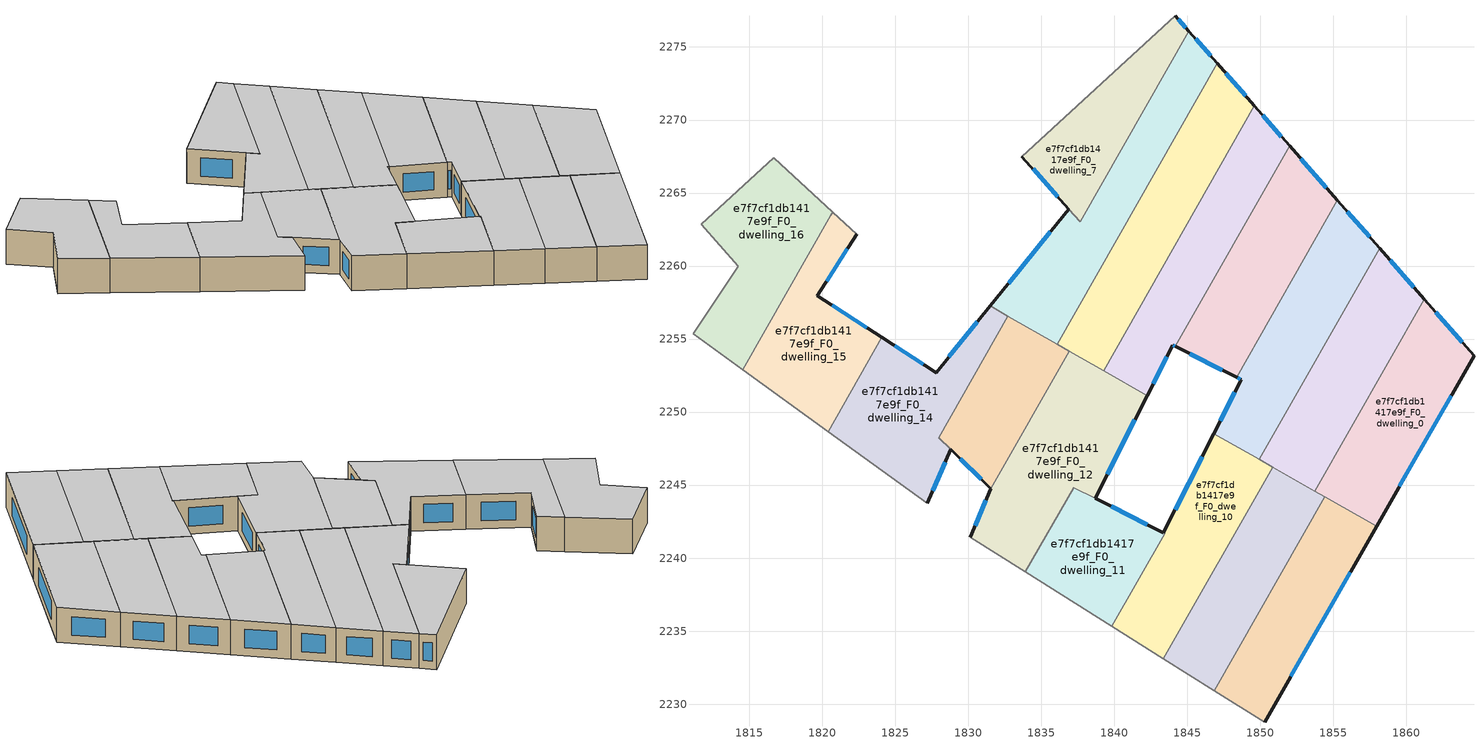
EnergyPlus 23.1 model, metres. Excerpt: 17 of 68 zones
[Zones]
e7f7cf1db1417e9f_F0_dwelling_0
 floor ground (EU_floor_Construction): 1861.23,2257.74 1864.63,2253.86 1857.96,2242.18 1853.73,2244.59 z0
 wall outside (EU_wall_Construction): 1857.96,2242.18 1864.63,2253.86 1861.23,2257.74 z0:3
 wall to e7f7cf1db1417e9f_F0_dwelling_1 (EU_wall_Construction): 1861.23,2257.74 1853.73,2244.59 z0:3
 wall to e7f7cf1db1417e9f_F0_dwelling_8 (EU_wall_Construction): 1854.43,2244.2 1857.96,2242.18 z0:3
 wall to e7f7cf1db1417e9f_F0_dwelling_9 (EU_wall_Construction): 1853.73,2244.59 1854.43,2244.2 z0:3
 window (EU_Window_Construction): 1863.83,2254.77 1862.03,2256.83 / 1859.53,2244.92 1863.07,2251.12 z0.7:2.3
 ceiling to e7f7cf1db1417e9f_F1_dwelling_0 (EU_floor_Construction): 1857.96,2242.18 1864.63,2253.86 1861.23,2257.74 1853.73,2244.59 z3
e7f7cf1db1417e9f_F0_dwelling_1
 floor ground (EU_floor_Construction): 1858.17,2261.22 1861.23,2257.74 1853.73,2244.59 1849.92,2246.76 z0
 wall outside (EU_wall_Construction): 1861.23,2257.74 1858.17,2261.22 z0:3
 wall to e7f7cf1db1417e9f_F0_dwelling_2 (EU_wall_Construction): 1858.17,2261.22 1849.92,2246.76 z0:3
 wall to e7f7cf1db1417e9f_F0_dwelling_9 (EU_wall_Construction): 1850.85,2246.23 1853.73,2244.59 z0:3
 wall to e7f7cf1db1417e9f_F0_dwelling_10 (EU_wall_Construction): 1849.92,2246.76 1850.85,2246.23 z0:3
 window (EU_Window_Construction): 1860.51,2258.56 1858.89,2260.41 z0.7:2.3
 ceiling to e7f7cf1db1417e9f_F1_dwelling_1 (EU_floor_Construction): 1853.73,2244.59 1861.23,2257.74 1858.17,2261.22 1849.92,2246.76 z3
e7f7cf1db1417e9f_F0_dwelling_10
 floor ground (EU_floor_Construction): 1850.85,2246.23 1843.37,2233.11 1839.84,2235.33 1843.46,2241.68 1843.37,2241.73 1846.83,2248.53 z0
 wall outside (EU_wall_Construction): 1846.83,2248.53 1843.37,2241.73 z0:3
 wall to e7f7cf1db1417e9f_F0_dwelling_11 (EU_wall_Construction): 1843.37,2241.73 1843.46,2241.68 1839.84,2235.33 z0:3
 wall to e7f7cf1db1417e9f_F0_dwelling_9 (EU_wall_Construction): 1843.37,2233.11 1850.85,2246.23 z0:3
 wall adiabatic (EU_wall_Construction): 1839.84,2235.33 1843.37,2233.11 z0:3
 wall to e7f7cf1db1417e9f_F0_dwelling_2 (EU_wall_Construction): 1849.92,2246.76 1846.83,2248.53 z0:3
 window (EU_Window_Construction): 1846.01,2246.93 1844.18,2243.32 z0.7:2.3
 ceiling to e7f7cf1db1417e9f_F1_dwelling_10 (EU_floor_Construction): 1843.37,2233.11 1850.85,2246.23 1846.83,2248.53 1843.37,2241.73 1843.46,2241.68 1839.84,2235.33 z3
e7f7cf1db1417e9f_F0_dwelling_11
 floor ground (EU_floor_Construction): 1843.37,2241.73 1843.46,2241.68 1839.84,2235.33 1833.92,2239.05 1837.22,2244.83 z0
 wall outside (EU_wall_Construction): 1843.37,2241.73 1838.68,2244.09 z0:3
 wall adiabatic (EU_wall_Construction): 1833.92,2239.05 1839.84,2235.33 z0:3
 wall to e7f7cf1db1417e9f_F0_dwelling_12 (EU_wall_Construction): 1838.68,2244.09 1837.22,2244.83 1833.92,2239.05 z0:3
 window (EU_Window_Construction): 1842.27,2242.28 1839.78,2243.54 z0.7:2.3
 ceiling to e7f7cf1db1417e9f_F1_dwelling_11 (EU_floor_Construction): 1839.84,2235.33 1843.46,2241.68 1837.22,2244.83 1833.92,2239.05 z3
e7f7cf1db1417e9f_F0_dwelling_12
 floor ground (EU_floor_Construction): 1842.26,2251.13 1838.68,2244.09 1837.22,2244.83 1833.92,2239.05 1830.15,2241.42 1831.54,2244.75 1836.92,2254.18 z0
 wall outside (EU_wall_Construction): 1838.68,2244.09 1842.26,2251.13 / 1831.54,2244.75 1830.15,2241.42 z0:3
 wall adiabatic (EU_wall_Construction): 1830.15,2241.42 1833.92,2239.05 z0:3
 wall to e7f7cf1db1417e9f_F0_dwelling_13 (EU_wall_Construction): 1836.92,2254.18 1831.54,2244.75 z0:3
 wall to e7f7cf1db1417e9f_F0_dwelling_4 (EU_wall_Construction): 1842.26,2251.13 1839.26,2252.84 z0:3
 wall to e7f7cf1db1417e9f_F0_dwelling_5 (EU_wall_Construction): 1839.26,2252.84 1836.92,2254.18 z0:3
 window (EU_Window_Construction): 1839.52,2245.74 1841.42,2249.48 / 1831.21,2243.97 1830.48,2242.2 z0.7:2.3
 ceiling to e7f7cf1db1417e9f_F1_dwelling_12 (EU_floor_Construction): 1838.68,2244.09 1842.26,2251.13 1836.92,2254.18 1831.54,2244.75 1830.15,2241.42 1833.92,2239.05 1837.22,2244.83 z3
e7f7cf1db1417e9f_F0_dwelling_13
 floor ground (EU_floor_Construction): 1836.92,2254.18 1831.54,2244.75 1827.97,2248.25 1832.72,2256.57 z0
 wall outside (EU_wall_Construction): 1828.79,2247.44 1831.54,2244.75 z0:3
 wall to e7f7cf1db1417e9f_F0_dwelling_14 (EU_wall_Construction): 1832.72,2256.57 1827.97,2248.25 1828.79,2247.45 z0:3
 wall to e7f7cf1db1417e9f_F0_dwelling_6 (EU_wall_Construction): 1836.09,2254.65 1832.72,2256.57 z0:3
 wall to e7f7cf1db1417e9f_F0_dwelling_5 (EU_wall_Construction): 1836.92,2254.18 1836.09,2254.65 z0:3
 window (EU_Window_Construction): 1829.44,2246.81 1830.9,2245.39 z0.7:2.3
 ceiling to e7f7cf1db1417e9f_F1_dwelling_13 (EU_floor_Construction): 1831.54,2244.75 1836.92,2254.18 1832.72,2256.57 1827.97,2248.25 z3
e7f7cf1db1417e9f_F0_dwelling_14
 floor ground (EU_floor_Construction): 1832.72,2256.57 1827.97,2248.25 1828.79,2247.45 1827.2,2243.74 1820.41,2248.66 1824.09,2255.11 1827.8,2252.71 1831.5,2257.27 z0
 wall outside (EU_wall_Construction): 1831.5,2257.27 1827.8,2252.71 1824.09,2255.11 / 1827.2,2243.74 1828.79,2247.45 z0:3
 wall to e7f7cf1db1417e9f_F0_dwelling_15 (EU_wall_Construction): 1824.09,2255.11 1820.41,2248.66 z0:3
 wall adiabatic (EU_wall_Construction): 1820.41,2248.66 1827.2,2243.74 z0:3
 wall to e7f7cf1db1417e9f_F0_dwelling_6 (EU_wall_Construction): 1832.72,2256.57 1831.5,2257.27 z0:3
 window (EU_Window_Construction): 1826.93,2253.27 1824.96,2254.55 / 1830.63,2256.2 1828.67,2253.78 / 1827.57,2244.61 1828.42,2246.58 z0.7:2.3
 ceiling to e7f7cf1db1417e9f_F1_dwelling_14 (EU_floor_Construction): 1828.79,2247.45 1827.97,2248.25 1832.72,2256.57 1831.5,2257.27 1827.8,2252.71 1824.09,2255.11 1820.41,2248.66 1827.2,2243.74 z3
e7f7cf1db1417e9f_F0_dwelling_15
 floor ground (EU_floor_Construction): 1822.35,2262.16 1819.66,2257.97 1824.09,2255.11 1820.41,2248.66 1814.56,2252.9 1820.59,2263.49 1820.71,2263.69 z0
 wall outside (EU_wall_Construction): 1824.09,2255.11 1819.66,2257.97 1822.35,2262.16 z0:3
 wall adiabatic (EU_wall_Construction): 1814.56,2252.9 1820.41,2248.66 / 1822.35,2262.16 1820.71,2263.69 z0:3
 wall to e7f7cf1db1417e9f_F0_dwelling_16 (EU_wall_Construction): 1820.71,2263.69 1820.59,2263.49 1814.56,2252.9 z0:3
 window (EU_Window_Construction): 1823.05,2255.78 1820.7,2257.3 / 1820.3,2258.96 1821.72,2261.18 z0.7:2.3
 ceiling to e7f7cf1db1417e9f_F1_dwelling_15 (EU_floor_Construction): 1820.41,2248.66 1824.09,2255.11 1819.66,2257.97 1822.35,2262.16 1820.71,2263.69 1820.59,2263.49 1814.56,2252.9 z3
e7f7cf1db1417e9f_F0_dwelling_16
 floor ground (EU_floor_Construction): 1820.71,2263.69 1814.56,2252.9 1811.15,2255.37 1814.27,2259.97 1811.72,2262.85 1816.7,2267.41 z0
 wall adiabatic (EU_wall_Construction): 1820.71,2263.69 1816.7,2267.41 1811.72,2262.85 1814.27,2259.97 1811.15,2255.37 1814.56,2252.9 z0:3
 ceiling to e7f7cf1db1417e9f_F1_dwelling_16 (EU_floor_Construction): 1814.56,2252.9 1820.71,2263.69 1816.7,2267.41 1811.72,2262.85 1814.27,2259.97 1811.15,2255.37 z3
e7f7cf1db1417e9f_F0_dwelling_2
 floor ground (EU_floor_Construction): 1855.29,2264.5 1858.17,2261.22 1849.92,2246.76 1846.83,2248.53 1848.7,2252.21 1848.37,2252.38 z0
 wall outside (EU_wall_Construction): 1848.37,2252.38 1848.7,2252.21 1846.83,2248.53 / 1858.17,2261.22 1855.29,2264.5 z0:3
 wall to e7f7cf1db1417e9f_F0_dwelling_3 (EU_wall_Construction): 1855.29,2264.5 1848.37,2252.38 z0:3
 window (EU_Window_Construction): 1848.26,2251.35 1847.26,2249.39 / 1848.45,2252.34 1848.62,2252.25 / 1857.49,2261.99 1855.96,2263.73 z0.7:2.3
 ceiling to e7f7cf1db1417e9f_F1_dwelling_2 (EU_floor_Construction): 1849.92,2246.76 1858.17,2261.22 1855.29,2264.5 1848.37,2252.38 1848.7,2252.21 1846.83,2248.53 z3
e7f7cf1db1417e9f_F0_dwelling_3
 floor ground (EU_floor_Construction): 1852.02,2268.22 1855.29,2264.5 1848.37,2252.38 1844.19,2254.5 z0
 wall outside (EU_wall_Construction): 1855.29,2264.5 1852.02,2268.22 / 1844.19,2254.5 1848.37,2252.38 z0:3
 wall to e7f7cf1db1417e9f_F0_dwelling_4 (EU_wall_Construction): 1852.02,2268.22 1844.19,2254.5 z0:3
 window (EU_Window_Construction): 1854.52,2265.38 1852.78,2267.35 / 1845.17,2254 1847.39,2252.88 z0.7:2.3
 ceiling to e7f7cf1db1417e9f_F1_dwelling_3 (EU_floor_Construction): 1848.37,2252.38 1855.29,2264.5 1852.02,2268.22 1844.19,2254.5 z3
e7f7cf1db1417e9f_F0_dwelling_4
 floor ground (EU_floor_Construction): 1849.6,2270.97 1852.02,2268.22 1844.19,2254.5 1844.01,2254.59 1842.26,2251.13 1839.26,2252.84 z0
 wall outside (EU_wall_Construction): 1842.26,2251.13 1844.01,2254.59 1844.19,2254.5 / 1852.02,2268.22 1849.6,2270.97 z0:3
 wall to e7f7cf1db1417e9f_F0_dwelling_5 (EU_wall_Construction): 1849.6,2270.97 1839.26,2252.84 z0:3
 window (EU_Window_Construction): 1842.67,2251.94 1843.6,2253.78 / 1851.45,2268.87 1850.17,2270.33 / 1844.06,2254.57 1844.15,2254.52 z0.7:2.3
 ceiling to e7f7cf1db1417e9f_F1_dwelling_4 (EU_floor_Construction): 1844.19,2254.5 1852.02,2268.22 1849.6,2270.97 1839.26,2252.84 1842.26,2251.13 1844.01,2254.59 z3
e7f7cf1db1417e9f_F0_dwelling_5
 floor ground (EU_floor_Construction): 1847.05,2273.87 1849.6,2270.97 1839.26,2252.84 1836.09,2254.65 z0
 wall outside (EU_wall_Construction): 1849.6,2270.97 1847.05,2273.87 z0:3
 wall to e7f7cf1db1417e9f_F0_dwelling_6 (EU_wall_Construction): 1847.05,2273.87 1836.09,2254.65 z0:3
 window (EU_Window_Construction): 1849,2271.65 1847.65,2273.19 z0.7:2.3
 ceiling to e7f7cf1db1417e9f_F1_dwelling_5 (EU_floor_Construction): 1839.26,2252.84 1849.6,2270.97 1847.05,2273.87 1836.09,2254.65 z3
e7f7cf1db1417e9f_F0_dwelling_6
 floor ground (EU_floor_Construction): 1845.11,2276.08 1847.05,2273.87 1836.09,2254.65 1831.5,2257.27 1836.9,2263.9 1837.68,2263.03 z0
 wall outside (EU_wall_Construction): 1836.9,2263.9 1831.5,2257.27 / 1847.05,2273.87 1845.11,2276.08 z0:3
 wall to e7f7cf1db1417e9f_F0_dwelling_7 (EU_wall_Construction): 1845.11,2276.08 1837.68,2263.03 1836.9,2263.9 z0:3
 window (EU_Window_Construction): 1835.63,2262.35 1832.77,2258.82 / 1846.6,2274.39 1845.57,2275.56 z0.7:2.3
 ceiling to e7f7cf1db1417e9f_F1_dwelling_6 (EU_floor_Construction): 1836.09,2254.65 1847.05,2273.87 1845.11,2276.08 1837.68,2263.03 1836.9,2263.9 1831.5,2257.27 z3
e7f7cf1db1417e9f_F0_dwelling_7
 floor ground (EU_floor_Construction): 1844.17,2277.14 1845.11,2276.08 1837.68,2263.03 1833.68,2267.5 z0
 wall outside (EU_wall_Construction): 1845.11,2276.08 1844.17,2277.14 / 1833.68,2267.5 1836.9,2263.9 z0:3
 wall adiabatic (EU_wall_Construction): 1844.17,2277.14 1833.68,2267.5 z0:3
 window (EU_Window_Construction): 1844.89,2276.33 1844.4,2276.89 / 1834.44,2266.65 1836.14,2264.75 z0.7:2.3
 ceiling to e7f7cf1db1417e9f_F1_dwelling_7 (EU_floor_Construction): 1837.68,2263.03 1845.11,2276.08 1844.17,2277.14 1833.68,2267.5 z3
e7f7cf1db1417e9f_F0_dwelling_8
 floor ground (EU_floor_Construction): 1857.96,2242.18 1850.3,2228.75 1846.85,2230.92 1854.42,2244.2 z0
 wall outside (EU_wall_Construction): 1850.3,2228.75 1857.96,2242.18 z0:3
 wall to e7f7cf1db1417e9f_F0_dwelling_9 (EU_wall_Construction): 1854.42,2244.2 1846.85,2230.92 z0:3
 wall adiabatic (EU_wall_Construction): 1846.85,2230.92 1850.3,2228.75 z0:3
 window (EU_Window_Construction): 1852.1,2231.91 1856.16,2239.03 z0.7:2.3
 ceiling to e7f7cf1db1417e9f_F1_dwelling_8 (EU_floor_Construction): 1850.3,2228.75 1857.96,2242.18 1854.42,2244.2 1846.85,2230.92 z3
e7f7cf1db1417e9f_F0_dwelling_9
 floor ground (EU_floor_Construction): 1854.42,2244.2 1846.85,2230.92 1843.37,2233.11 1850.85,2246.23 z0
 wall adiabatic (EU_wall_Construction): 1843.37,2233.11 1846.85,2230.92 z0:3
 ceiling to e7f7cf1db1417e9f_F1_dwelling_9 (EU_floor_Construction): 1846.85,2230.92 1854.42,2244.2 1850.85,2246.23 1843.37,2233.11 z3
[Building]
EU S2 Campaign: North Axis=0; Terrain=City; Solar Distribution=FullExterior
[Site:Location]
Budapest.Ferenc.Liszt.Intl.AP: Latitude=47.437; Longitude=19.256; Time Zone=1; Elevation=185
[SizingPeriod:WeatherFileDays]
AnnualSizingPeriod: Begin Month=1; Begin Day of Month=1; End Month=12; End Day of Month=31; Day of Week for Start Day=Monday; Use Weather File Daylight Saving Period=No; Use Weather File Rain and Snow Indicators=No
[MATERIAL]
EU_InternalMass_Material: Roughness=MediumRough; Thickness=0.1; Conductivity=1; Density=1800; Specific Heat=900; Thermal Absorptance=0.9; Solar Absorptance=0.7; Visible Absorptance=0.7
[MATERIAL:NOMASS] Roughness=MediumRough; Thermal Absorptance=0.9; Solar Absorptance=0.7; Visible Absorptance=0.7
Name | Thermal Resistance
EU_wall_NoMass | 0.832559
EU_floor_NoMass | 0.872794
[WINDOWMATERIAL:SIMPLEGLAZINGSYSTEM]
EU_Window_SimpleGlazing: UFactor=2.79869; Solar Heat Gain Coefficient=0.75; Visible Transmittance=0.75
[CONSTRUCTION]
EU_wall_Construction: EU_wall_NoMass
EU_floor_Construction: EU_floor_NoMass
EU_Window_Construction: EU_Window_SimpleGlazing
EU_InternalMass_Construction: EU_InternalMass_Material
[ZONE] Type=1; Multiplier=1; Ceiling Height=autocalculate; Floor Area=autocalculate; Part of Total Floor Area=Yes
Name | Volume
e7f7cf1db1417e9f_F0_dwelling_0 | 209.092
e7f7cf1db1417e9f_F0_dwelling_1 | 209.094
e7f7cf1db1417e9f_F0_dwelling_10 | 194.145
e7f7cf1db1417e9f_F0_dwelling_11 | 146.328
e7f7cf1db1417e9f_F0_dwelling_12 | 245.275
e7f7cf1db1417e9f_F0_dwelling_13 | 148.081
e7f7cf1db1417e9f_F0_dwelling_14 | 203.819
e7f7cf1db1417e9f_F0_dwelling_15 | 187.89
e7f7cf1db1417e9f_F0_dwelling_16 | 202.241
e7f7cf1db1417e9f_F0_dwelling_2 | 209.099
e7f7cf1db1417e9f_F0_dwelling_3 | 209.098
e7f7cf1db1417e9f_F0_dwelling_4 | 209.103
e7f7cf1db1417e9f_F0_dwelling_5 | 235.588
e7f7cf1db1417e9f_F0_dwelling_6 | 233.261
e7f7cf1db1417e9f_F0_dwelling_7 | 158.421
e7f7cf1db1417e9f_F0_dwelling_8 | 187.533
e7f7cf1db1417e9f_F0_dwelling_9 | 187.507
[INTERNALMASS] Construction=EU_InternalMass_Construction
Name | Zone or ZoneList | Surface Area
e7f7cf1db1417e9f_F0_dwelling_0_EU_InternalMass | e7f7cf1db1417e9f_F0_dwelling_0 | 69.6974
e7f7cf1db1417e9f_F0_dwelling_1_EU_InternalMass | e7f7cf1db1417e9f_F0_dwelling_1 | 69.6982
e7f7cf1db1417e9f_F0_dwelling_2_EU_InternalMass | e7f7cf1db1417e9f_F0_dwelling_2 | 69.6996
e7f7cf1db1417e9f_F0_dwelling_3_EU_InternalMass | e7f7cf1db1417e9f_F0_dwelling_3 | 69.6992
e7f7cf1db1417e9f_F0_dwelling_4_EU_InternalMass | e7f7cf1db1417e9f_F0_dwelling_4 | 69.7011
e7f7cf1db1417e9f_F0_dwelling_5_EU_InternalMass | e7f7cf1db1417e9f_F0_dwelling_5 | 78.5312
e7f7cf1db1417e9f_F0_dwelling_6_EU_InternalMass | e7f7cf1db1417e9f_F0_dwelling_6 | 77.7529
e7f7cf1db1417e9f_F0_dwelling_7_EU_InternalMass | e7f7cf1db1417e9f_F0_dwelling_7 | 52.8124
e7f7cf1db1417e9f_F0_dwelling_8_EU_InternalMass | e7f7cf1db1417e9f_F0_dwelling_8 | 62.511
e7f7cf1db1417e9f_F0_dwelling_9_EU_InternalMass | e7f7cf1db1417e9f_F0_dwelling_9 | 62.5024
e7f7cf1db1417e9f_F0_dwelling_10_EU_InternalMass | e7f7cf1db1417e9f_F0_dwelling_10 | 64.7147
e7f7cf1db1417e9f_F0_dwelling_11_EU_InternalMass | e7f7cf1db1417e9f_F0_dwelling_11 | 48.793
e7f7cf1db1417e9f_F0_dwelling_12_EU_InternalMass | e7f7cf1db1417e9f_F0_dwelling_12 | 81.7601
e7f7cf1db1417e9f_F0_dwelling_13_EU_InternalMass | e7f7cf1db1417e9f_F0_dwelling_13 | 49.3564
e7f7cf1db1417e9f_F0_dwelling_14_EU_InternalMass | e7f7cf1db1417e9f_F0_dwelling_14 | 67.9424
e7f7cf1db1417e9f_F0_dwelling_15_EU_InternalMass | e7f7cf1db1417e9f_F0_dwelling_15 | 62.6299
e7f7cf1db1417e9f_F0_dwelling_16_EU_InternalMass | e7f7cf1db1417e9f_F0_dwelling_16 | 67.4119
[OTHEREQUIPMENT] Fuel Type=Electricity; Design Level Calculation Method=Watts/Area; Power per Zone Floor Area=1; Fraction Latent=0; Fraction Radiant=0; Fraction Lost=0; Carbon Dioxide Generation Rate=0; EndUse Subcategory=EU_Step8_InternalGains
Name | Zone or ZoneList or Space or SpaceList | Schedule
EU_Step8_InternalGain_e7f7cf1db1417e9f_F0_dwelling_0_f000 | e7f7cf1db1417e9f_F0_dwelling_0 | EU_Step8_GainSchedule_e7f7cf1db1417e9f_F0_dwelling_0_f000
EU_Step8_InternalGain_e7f7cf1db1417e9f_F0_dwelling_1_f000 | e7f7cf1db1417e9f_F0_dwelling_1 | EU_Step8_GainSchedule_e7f7cf1db1417e9f_F0_dwelling_1_f000
EU_Step8_InternalGain_e7f7cf1db1417e9f_F0_dwelling_2_f000 | e7f7cf1db1417e9f_F0_dwelling_2 | EU_Step8_GainSchedule_e7f7cf1db1417e9f_F0_dwelling_2_f000
EU_Step8_InternalGain_e7f7cf1db1417e9f_F0_dwelling_3_f000 | e7f7cf1db1417e9f_F0_dwelling_3 | EU_Step8_GainSchedule_e7f7cf1db1417e9f_F0_dwelling_3_f000
EU_Step8_InternalGain_e7f7cf1db1417e9f_F0_dwelling_4_f000 | e7f7cf1db1417e9f_F0_dwelling_4 | EU_Step8_GainSchedule_e7f7cf1db1417e9f_F0_dwelling_4_f000
EU_Step8_InternalGain_e7f7cf1db1417e9f_F0_dwelling_5_f000 | e7f7cf1db1417e9f_F0_dwelling_5 | EU_Step8_GainSchedule_e7f7cf1db1417e9f_F0_dwelling_5_f000
EU_Step8_InternalGain_e7f7cf1db1417e9f_F0_dwelling_6_f000 | e7f7cf1db1417e9f_F0_dwelling_6 | EU_Step8_GainSchedule_e7f7cf1db1417e9f_F0_dwelling_6_f000
EU_Step8_InternalGain_e7f7cf1db1417e9f_F0_dwelling_7_f000 | e7f7cf1db1417e9f_F0_dwelling_7 | EU_Step8_GainSchedule_e7f7cf1db1417e9f_F0_dwelling_7_f000
EU_Step8_InternalGain_e7f7cf1db1417e9f_F0_dwelling_8_f000 | e7f7cf1db1417e9f_F0_dwelling_8 | EU_Step8_GainSchedule_e7f7cf1db1417e9f_F0_dwelling_8_f000
EU_Step8_InternalGain_e7f7cf1db1417e9f_F0_dwelling_9_f000 | e7f7cf1db1417e9f_F0_dwelling_9 | EU_Step8_GainSchedule_e7f7cf1db1417e9f_F0_dwelling_9_f000
EU_Step8_InternalGain_e7f7cf1db1417e9f_F0_dwelling_10_f000 | e7f7cf1db1417e9f_F0_dwelling_10 | EU_Step8_GainSchedule_e7f7cf1db1417e9f_F0_dwelling_10_f000
EU_Step8_InternalGain_e7f7cf1db1417e9f_F0_dwelling_11_f000 | e7f7cf1db1417e9f_F0_dwelling_11 | EU_Step8_GainSchedule_e7f7cf1db1417e9f_F0_dwelling_11_f000
EU_Step8_InternalGain_e7f7cf1db1417e9f_F0_dwelling_12_f000 | e7f7cf1db1417e9f_F0_dwelling_12 | EU_Step8_GainSchedule_e7f7cf1db1417e9f_F0_dwelling_12_f000
EU_Step8_InternalGain_e7f7cf1db1417e9f_F0_dwelling_13_f000 | e7f7cf1db1417e9f_F0_dwelling_13 | EU_Step8_GainSchedule_e7f7cf1db1417e9f_F0_dwelling_13_f000
EU_Step8_InternalGain_e7f7cf1db1417e9f_F0_dwelling_14_f000 | e7f7cf1db1417e9f_F0_dwelling_14 | EU_Step8_GainSchedule_e7f7cf1db1417e9f_F0_dwelling_14_f000
EU_Step8_InternalGain_e7f7cf1db1417e9f_F0_dwelling_15_f000 | e7f7cf1db1417e9f_F0_dwelling_15 | EU_Step8_GainSchedule_e7f7cf1db1417e9f_F0_dwelling_15_f000
EU_Step8_InternalGain_e7f7cf1db1417e9f_F0_dwelling_16_f000 | e7f7cf1db1417e9f_F0_dwelling_16 | EU_Step8_GainSchedule_e7f7cf1db1417e9f_F0_dwelling_16_f000
[ZONEVENTILATION:DESIGNFLOWRATE] Schedule=EU_AlwaysOn; Design Flow Rate Calculation Method=AirChanges/Hour; Air Changes per Hour=0.475469; Ventilation Type=Natural; Fan Pressure Rise=0; Fan Total Efficiency=1; Constant Term Coefficient=1; Temperature Term Coefficient=0; Velocity Term Coefficient=0; Velocity Squared Term Coefficient=0; Minimum Indoor Temperature=-100; Maximum Indoor Temperature=100; Delta Temperature=-100; Minimum Outdoor Temperature=-100; Maximum Outdoor Temperature=100; Maximum Wind Speed=40
Name | Zone or ZoneList or Space or SpaceList
EU_ConstantAir_e7f7cf1db1417e9f_F0_dwelling_0 | e7f7cf1db1417e9f_F0_dwelling_0
EU_ConstantAir_e7f7cf1db1417e9f_F0_dwelling_1 | e7f7cf1db1417e9f_F0_dwelling_1
EU_ConstantAir_e7f7cf1db1417e9f_F0_dwelling_2 | e7f7cf1db1417e9f_F0_dwelling_2
EU_ConstantAir_e7f7cf1db1417e9f_F0_dwelling_3 | e7f7cf1db1417e9f_F0_dwelling_3
EU_ConstantAir_e7f7cf1db1417e9f_F0_dwelling_4 | e7f7cf1db1417e9f_F0_dwelling_4
EU_ConstantAir_e7f7cf1db1417e9f_F0_dwelling_5 | e7f7cf1db1417e9f_F0_dwelling_5
EU_ConstantAir_e7f7cf1db1417e9f_F0_dwelling_6 | e7f7cf1db1417e9f_F0_dwelling_6
EU_ConstantAir_e7f7cf1db1417e9f_F0_dwelling_7 | e7f7cf1db1417e9f_F0_dwelling_7
EU_ConstantAir_e7f7cf1db1417e9f_F0_dwelling_8 | e7f7cf1db1417e9f_F0_dwelling_8
EU_ConstantAir_e7f7cf1db1417e9f_F0_dwelling_9 | e7f7cf1db1417e9f_F0_dwelling_9
EU_ConstantAir_e7f7cf1db1417e9f_F0_dwelling_10 | e7f7cf1db1417e9f_F0_dwelling_10
EU_ConstantAir_e7f7cf1db1417e9f_F0_dwelling_11 | e7f7cf1db1417e9f_F0_dwelling_11
EU_ConstantAir_e7f7cf1db1417e9f_F0_dwelling_12 | e7f7cf1db1417e9f_F0_dwelling_12
EU_ConstantAir_e7f7cf1db1417e9f_F0_dwelling_13 | e7f7cf1db1417e9f_F0_dwelling_13
EU_ConstantAir_e7f7cf1db1417e9f_F0_dwelling_14 | e7f7cf1db1417e9f_F0_dwelling_14
EU_ConstantAir_e7f7cf1db1417e9f_F0_dwelling_15 | e7f7cf1db1417e9f_F0_dwelling_15
EU_ConstantAir_e7f7cf1db1417e9f_F0_dwelling_16 | e7f7cf1db1417e9f_F0_dwelling_16
[HVACTEMPLATE:THERMOSTAT] Constant Heating Setpoint=20; Constant Cooling Setpoint=50
EU_HeatOnly_e7f7cf1db1417e9f_F0_dwelling_0; EU_HeatOnly_e7f7cf1db1417e9f_F0_dwelling_1; EU_HeatOnly_e7f7cf1db1417e9f_F0_dwelling_2; EU_HeatOnly_e7f7cf1db1417e9f_F0_dwelling_3; EU_HeatOnly_e7f7cf1db1417e9f_F0_dwelling_4; EU_HeatOnly_e7f7cf1db1417e9f_F0_dwelling_5; EU_HeatOnly_e7f7cf1db1417e9f_F0_dwelling_6; EU_HeatOnly_e7f7cf1db1417e9f_F0_dwelling_7; EU_HeatOnly_e7f7cf1db1417e9f_F0_dwelling_8; EU_HeatOnly_e7f7cf1db1417e9f_F0_dwelling_9; EU_HeatOnly_e7f7cf1db1417e9f_F0_dwelling_10; EU_HeatOnly_e7f7cf1db1417e9f_F0_dwelling_11; EU_HeatOnly_e7f7cf1db1417e9f_F0_dwelling_12; EU_HeatOnly_e7f7cf1db1417e9f_F0_dwelling_13; EU_HeatOnly_e7f7cf1db1417e9f_F0_dwelling_14; EU_HeatOnly_e7f7cf1db1417e9f_F0_dwelling_15; EU_HeatOnly_e7f7cf1db1417e9f_F0_dwelling_16; EU_HeatOnly_e7f7cf1db1417e9f_F1_dwelling_0; EU_HeatOnly_e7f7cf1db1417e9f_F1_dwelling_1; EU_HeatOnly_e7f7cf1db1417e9f_F1_dwelling_2; EU_HeatOnly_e7f7cf1db1417e9f_F1_dwelling_3; EU_HeatOnly_e7f7cf1db1417e9f_F1_dwelling_4; EU_HeatOnly_e7f7cf1db1417e9f_F1_dwelling_5; EU_HeatOnly_e7f7cf1db1417e9f_F1_dwelling_6; EU_HeatOnly_e7f7cf1db1417e9f_F1_dwelling_7; EU_HeatOnly_e7f7cf1db1417e9f_F1_dwelling_8; EU_HeatOnly_e7f7cf1db1417e9f_F1_dwelling_9; EU_HeatOnly_e7f7cf1db1417e9f_F1_dwelling_10; EU_HeatOnly_e7f7cf1db1417e9f_F1_dwelling_11; EU_HeatOnly_e7f7cf1db1417e9f_F1_dwelling_12; EU_HeatOnly_e7f7cf1db1417e9f_F1_dwelling_13; EU_HeatOnly_e7f7cf1db1417e9f_F1_dwelling_14; EU_HeatOnly_e7f7cf1db1417e9f_F1_dwelling_15; EU_HeatOnly_e7f7cf1db1417e9f_F1_dwelling_16; EU_HeatOnly_e7f7cf1db1417e9f_F2_dwelling_0; EU_HeatOnly_e7f7cf1db1417e9f_F2_dwelling_1; EU_HeatOnly_e7f7cf1db1417e9f_F2_dwelling_2; EU_HeatOnly_e7f7cf1db1417e9f_F2_dwelling_3; EU_HeatOnly_e7f7cf1db1417e9f_F2_dwelling_4; EU_HeatOnly_e7f7cf1db1417e9f_F2_dwelling_5; EU_HeatOnly_e7f7cf1db1417e9f_F2_dwelling_6; EU_HeatOnly_e7f7cf1db1417e9f_F2_dwelling_7; EU_HeatOnly_e7f7cf1db1417e9f_F2_dwelling_8; EU_HeatOnly_e7f7cf1db1417e9f_F2_dwelling_9; EU_HeatOnly_e7f7cf1db1417e9f_F2_dwelling_10; EU_HeatOnly_e7f7cf1db1417e9f_F2_dwelling_11; EU_HeatOnly_e7f7cf1db1417e9f_F2_dwelling_12; EU_HeatOnly_e7f7cf1db1417e9f_F2_dwelling_13; EU_HeatOnly_e7f7cf1db1417e9f_F2_dwelling_14; EU_HeatOnly_e7f7cf1db1417e9f_F2_dwelling_15; EU_HeatOnly_e7f7cf1db1417e9f_F2_dwelling_16; EU_HeatOnly_e7f7cf1db1417e9f_F3_dwelling_0; EU_HeatOnly_e7f7cf1db1417e9f_F3_dwelling_1; EU_HeatOnly_e7f7cf1db1417e9f_F3_dwelling_2; EU_HeatOnly_e7f7cf1db1417e9f_F3_dwelling_3; EU_HeatOnly_e7f7cf1db1417e9f_F3_dwelling_4; EU_HeatOnly_e7f7cf1db1417e9f_F3_dwelling_5; EU_HeatOnly_e7f7cf1db1417e9f_F3_dwelling_6; EU_HeatOnly_e7f7cf1db1417e9f_F3_dwelling_7; EU_HeatOnly_e7f7cf1db1417e9f_F3_dwelling_8; EU_HeatOnly_e7f7cf1db1417e9f_F3_dwelling_9; EU_HeatOnly_e7f7cf1db1417e9f_F3_dwelling_10; EU_HeatOnly_e7f7cf1db1417e9f_F3_dwelling_11; EU_HeatOnly_e7f7cf1db1417e9f_F3_dwelling_12; EU_HeatOnly_e7f7cf1db1417e9f_F3_dwelling_13; EU_HeatOnly_e7f7cf1db1417e9f_F3_dwelling_14; EU_HeatOnly_e7f7cf1db1417e9f_F3_dwelling_15; EU_HeatOnly_e7f7cf1db1417e9f_F3_dwelling_16
[HVACTEMPLATE:ZONE:IDEALLOADSAIRSYSTEM] System Availability Schedule=EU_AlwaysOn; Maximum Heating Supply Air Temperature=50; Minimum Cooling Supply Air Temperature=13; Maximum Heating Supply Air Humidity Ratio=0.0156; Minimum Cooling Supply Air Humidity Ratio=0.0077; Heating Limit=NoLimit; Cooling Limit=NoLimit; Heating Availability Schedule=EU_AlwaysOn; Cooling Availability Schedule=EU_CoolingOff; Dehumidification Control Type=ConstantSensibleHeatRatio; Cooling Sensible Heat Ratio=0.7; Dehumidification Setpoint=60; Humidification Control Type=None; Humidification Setpoint=30; Outdoor Air Method=None; Outdoor Air Flow Rate per Person=0.00944; Outdoor Air Flow Rate per Zone Floor Area=0; Outdoor Air Flow Rate per Zone=0; Demand Controlled Ventilation Type=None; Outdoor Air Economizer Type=NoEconomizer; Heat Recovery Type=None; Sensible Heat Recovery Effectiveness=0.7; Latent Heat Recovery Effectiveness=0.65
Name | Template Thermostat
e7f7cf1db1417e9f_F0_dwelling_0 | EU_HeatOnly_e7f7cf1db1417e9f_F0_dwelling_0
e7f7cf1db1417e9f_F0_dwelling_1 | EU_HeatOnly_e7f7cf1db1417e9f_F0_dwelling_1
e7f7cf1db1417e9f_F0_dwelling_2 | EU_HeatOnly_e7f7cf1db1417e9f_F0_dwelling_2
e7f7cf1db1417e9f_F0_dwelling_3 | EU_HeatOnly_e7f7cf1db1417e9f_F0_dwelling_3
e7f7cf1db1417e9f_F0_dwelling_4 | EU_HeatOnly_e7f7cf1db1417e9f_F0_dwelling_4
e7f7cf1db1417e9f_F0_dwelling_5 | EU_HeatOnly_e7f7cf1db1417e9f_F0_dwelling_5
e7f7cf1db1417e9f_F0_dwelling_6 | EU_HeatOnly_e7f7cf1db1417e9f_F0_dwelling_6
e7f7cf1db1417e9f_F0_dwelling_7 | EU_HeatOnly_e7f7cf1db1417e9f_F0_dwelling_7
e7f7cf1db1417e9f_F0_dwelling_8 | EU_HeatOnly_e7f7cf1db1417e9f_F0_dwelling_8
e7f7cf1db1417e9f_F0_dwelling_9 | EU_HeatOnly_e7f7cf1db1417e9f_F0_dwelling_9
e7f7cf1db1417e9f_F0_dwelling_10 | EU_HeatOnly_e7f7cf1db1417e9f_F0_dwelling_10
e7f7cf1db1417e9f_F0_dwelling_11 | EU_HeatOnly_e7f7cf1db1417e9f_F0_dwelling_11
e7f7cf1db1417e9f_F0_dwelling_12 | EU_HeatOnly_e7f7cf1db1417e9f_F0_dwelling_12
e7f7cf1db1417e9f_F0_dwelling_13 | EU_HeatOnly_e7f7cf1db1417e9f_F0_dwelling_13
e7f7cf1db1417e9f_F0_dwelling_14 | EU_HeatOnly_e7f7cf1db1417e9f_F0_dwelling_14
e7f7cf1db1417e9f_F0_dwelling_15 | EU_HeatOnly_e7f7cf1db1417e9f_F0_dwelling_15
e7f7cf1db1417e9f_F0_dwelling_16 | EU_HeatOnly_e7f7cf1db1417e9f_F0_dwelling_16
[SIZING:ZONE] Zone Cooling Design Supply Air Temperature Input Method=SupplyAirTemperature; Zone Cooling Design Supply Air Temperature=13; Zone Heating Design Supply Air Temperature Input Method=SupplyAirTemperature; Zone Heating Design Supply Air Temperature=50; Zone Cooling Design Supply Air Humidity Ratio=0.008; Zone Heating Design Supply Air Humidity Ratio=0.008; Cooling Design Air Flow Method=DesignDay; Cooling Design Air Flow Rate=0; Cooling Minimum Air Flow per Zone Floor Area=0.000762; Cooling Minimum Air Flow=0; Cooling Minimum Air Flow Fraction=0.2; Heating Design Air Flow Method=DesignDay; Heating Design Air Flow Rate=0; Heating Maximum Air Flow per Zone Floor Area=0.002032; Heating Maximum Air Flow=0.141576; Heating Maximum Air Flow Fraction=0.3; Account for Dedicated Outdoor Air System=No; Dedicated Outdoor Air System Control Strategy=NeutralSupplyAir; Dedicated Outdoor Air Low Setpoint Temperature for Design=autosize; Dedicated Outdoor Air High Setpoint Temperature for Design=autosize; Zone Load Sizing Method=Sensible Load Only No Latent Load; Zone Latent Cooling Design Supply Air Humidity Ratio Input Method=HumidityRatioDifference; Zone Cooling Design Supply Air Humidity Ratio Difference=0.005; Zone Latent Heating Design Supply Air Humidity Ratio Input Method=HumidityRatioDifference; Zone Humidification Design Supply Air Humidity Ratio Difference=0.005
e7f7cf1db1417e9f_F0_dwelling_0; e7f7cf1db1417e9f_F0_dwelling_1; e7f7cf1db1417e9f_F0_dwelling_2; e7f7cf1db1417e9f_F0_dwelling_3; e7f7cf1db1417e9f_F0_dwelling_4; e7f7cf1db1417e9f_F0_dwelling_5; e7f7cf1db1417e9f_F0_dwelling_6; e7f7cf1db1417e9f_F0_dwelling_7; e7f7cf1db1417e9f_F0_dwelling_8; e7f7cf1db1417e9f_F0_dwelling_9; e7f7cf1db1417e9f_F0_dwelling_10; e7f7cf1db1417e9f_F0_dwelling_11; e7f7cf1db1417e9f_F0_dwelling_12; e7f7cf1db1417e9f_F0_dwelling_13; e7f7cf1db1417e9f_F0_dwelling_14; e7f7cf1db1417e9f_F0_dwelling_15; e7f7cf1db1417e9f_F0_dwelling_16
[SCHEDULE:CONSTANT]
Name | Hourly Value
EU_AlwaysOn | 1
EU_CoolingOff | 0
[SCHEDULE:FILE] Column Number=1; Rows to Skip at Top=0; Number of Hours of Data=8760; Column Separator=Comma; Interpolate to Timestep=No; Minutes per Item=60; Adjust Schedule for Daylight Savings=Yes
Name | File
EU_Step8_GainSchedule_e7f7cf1db1417e9f_F0_dwelling_0_f000 | ../../schedules/e7f7cf1db1417e9f/e7f7cf1db1417e9f_F0_dwelling_0_f000_gain.csv
EU_Step8_GainSchedule_e7f7cf1db1417e9f_F0_dwelling_1_f000 | ../../schedules/e7f7cf1db1417e9f/e7f7cf1db1417e9f_F0_dwelling_1_f000_gain.csv
EU_Step8_GainSchedule_e7f7cf1db1417e9f_F0_dwelling_2_f000 | ../../schedules/e7f7cf1db1417e9f/e7f7cf1db1417e9f_F0_dwelling_2_f000_gain.csv
EU_Step8_GainSchedule_e7f7cf1db1417e9f_F0_dwelling_3_f000 | ../../schedules/e7f7cf1db1417e9f/e7f7cf1db1417e9f_F0_dwelling_3_f000_gain.csv
EU_Step8_GainSchedule_e7f7cf1db1417e9f_F0_dwelling_4_f000 | ../../schedules/e7f7cf1db1417e9f/e7f7cf1db1417e9f_F0_dwelling_4_f000_gain.csv
EU_Step8_GainSchedule_e7f7cf1db1417e9f_F0_dwelling_5_f000 | ../../schedules/e7f7cf1db1417e9f/e7f7cf1db1417e9f_F0_dwelling_5_f000_gain.csv
EU_Step8_GainSchedule_e7f7cf1db1417e9f_F0_dwelling_6_f000 | ../../schedules/e7f7cf1db1417e9f/e7f7cf1db1417e9f_F0_dwelling_6_f000_gain.csv
EU_Step8_GainSchedule_e7f7cf1db1417e9f_F0_dwelling_7_f000 | ../../schedules/e7f7cf1db1417e9f/e7f7cf1db1417e9f_F0_dwelling_7_f000_gain.csv
EU_Step8_GainSchedule_e7f7cf1db1417e9f_F0_dwelling_8_f000 | ../../schedules/e7f7cf1db1417e9f/e7f7cf1db1417e9f_F0_dwelling_8_f000_gain.csv
EU_Step8_GainSchedule_e7f7cf1db1417e9f_F0_dwelling_9_f000 | ../../schedules/e7f7cf1db1417e9f/e7f7cf1db1417e9f_F0_dwelling_9_f000_gain.csv
EU_Step8_GainSchedule_e7f7cf1db1417e9f_F0_dwelling_10_f000 | ../../schedules/e7f7cf1db1417e9f/e7f7cf1db1417e9f_F0_dwelling_10_f000_gain.csv
EU_Step8_GainSchedule_e7f7cf1db1417e9f_F0_dwelling_11_f000 | ../../schedules/e7f7cf1db1417e9f/e7f7cf1db1417e9f_F0_dwelling_11_f000_gain.csv
EU_Step8_GainSchedule_e7f7cf1db1417e9f_F0_dwelling_12_f000 | ../../schedules/e7f7cf1db1417e9f/e7f7cf1db1417e9f_F0_dwelling_12_f000_gain.csv
EU_Step8_GainSchedule_e7f7cf1db1417e9f_F0_dwelling_13_f000 | ../../schedules/e7f7cf1db1417e9f/e7f7cf1db1417e9f_F0_dwelling_13_f000_gain.csv
EU_Step8_GainSchedule_e7f7cf1db1417e9f_F0_dwelling_14_f000 | ../../schedules/e7f7cf1db1417e9f/e7f7cf1db1417e9f_F0_dwelling_14_f000_gain.csv
EU_Step8_GainSchedule_e7f7cf1db1417e9f_F0_dwelling_15_f000 | ../../schedules/e7f7cf1db1417e9f/e7f7cf1db1417e9f_F0_dwelling_15_f000_gain.csv
EU_Step8_GainSchedule_e7f7cf1db1417e9f_F0_dwelling_16_f000 | ../../schedules/e7f7cf1db1417e9f/e7f7cf1db1417e9f_F0_dwelling_16_f000_gain.csv
